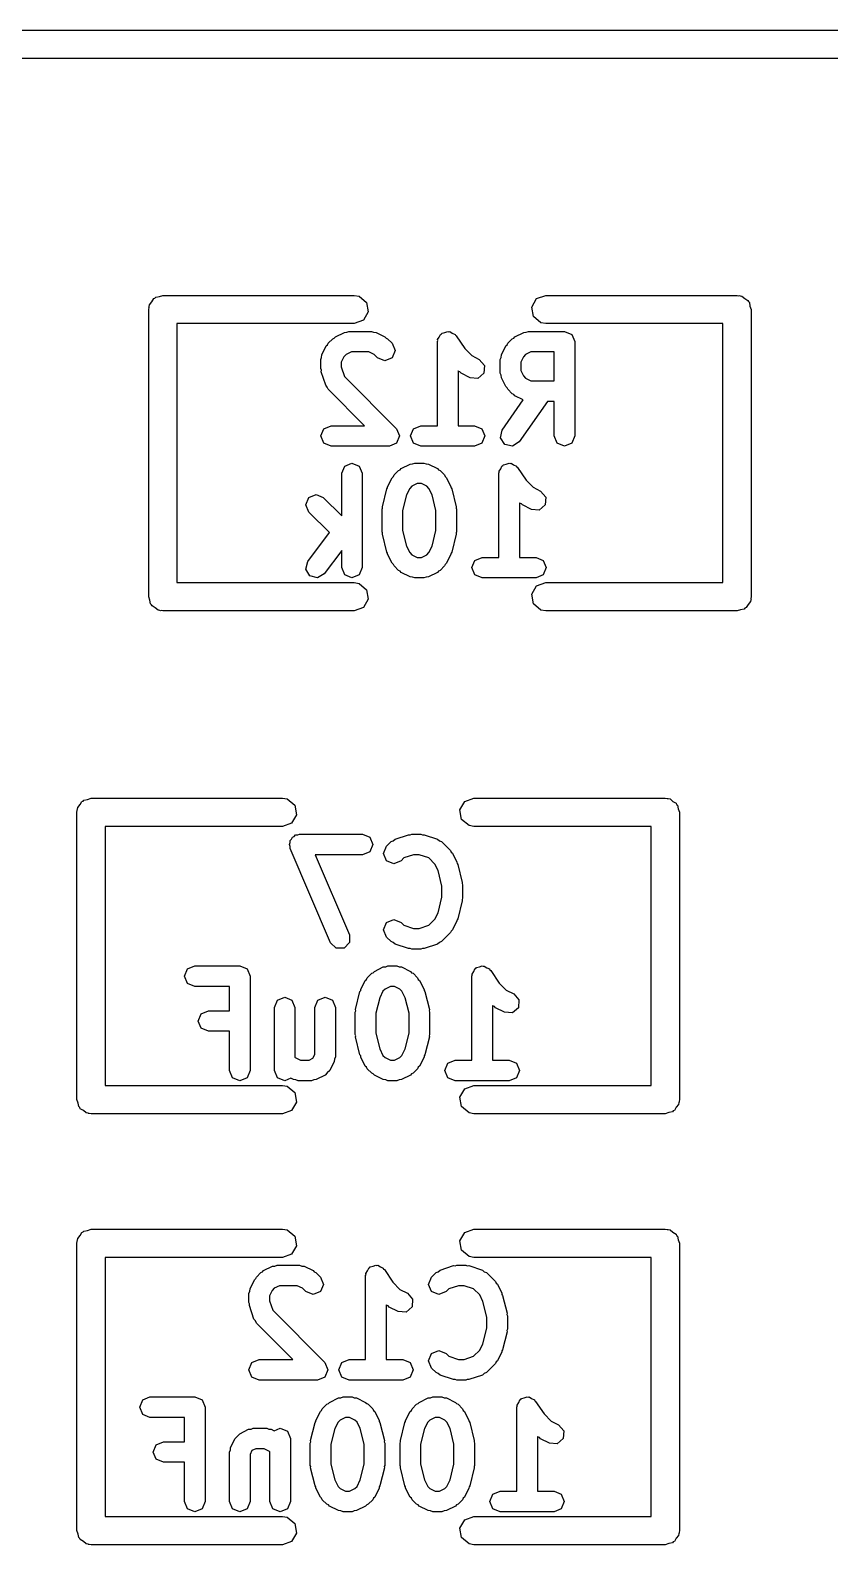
# Model space of a CAD drawing. Extents: x 0.08 to 2.92, y 0.03 to 3.58.
# Drawn here: x 0.762 to 0.9291, y 1.4558 to 1.772 of the extents above; entities that cross this region are included whole.
import ezdxf

# ---------------------------------------------------------------- set-up
doc = ezdxf.new("R2010")
doc.units = 0
doc.header["$MEASUREMENT"] = 0
doc.layers.add('BLACK', color=7, linetype='CONTINUOUS')

msp = doc.modelspace()

# ---------------------------------------------------------------- linework, layer by layer
at = {"layer": 'BLACK', "linetype": 'CONTINUOUS'}
for p, q in [((0.156614, 1.77201), (1.3574, 1.77201)), ((1.35445, 1.7661), (0.159567, 1.7661)), ((0.786828, 1.71422), (0.786894, 1.71433)), ((0.786851, 1.71409), (0.786828, 1.71422)), ((0.786894, 1.71433), (0.786962, 1.71471)), ((0.786962, 1.71471), (0.787455, 1.7153)), ((0.787455, 1.7153), (0.787838, 1.71597)), ((0.787838, 1.71597), (0.788089, 1.71606)), ((0.788089, 1.71606), (0.78826, 1.71626)), ((0.78826, 1.71626), (0.789015, 1.7164)), ((0.789015, 1.7164), (0.789736, 1.71666)), ((0.789736, 1.71666), (0.829736, 1.71666)), ((0.829736, 1.71666), (0.830746, 1.71648)), ((0.830746, 1.71648), (0.832293, 1.71518)), ((0.832293, 1.71518), (0.832644, 1.71319)), ((0.866828, 1.71422), (0.867838, 1.71597)), ((0.867179, 1.71223), (0.866828, 1.71422)), ((0.867838, 1.71597), (0.869736, 1.71666)), ((0.869736, 1.71666), (0.909736, 1.71666)), ((0.909736, 1.71666), (0.91012, 1.71659)), ((0.91012, 1.71659), (0.910249, 1.71661)), ((0.910249, 1.71661), (0.910363, 1.71655)), ((0.910363, 1.71655), (0.910746, 1.71648)), ((0.910746, 1.71648), (0.911334, 1.71599)), ((0.911334, 1.71599), (0.911998, 1.7156)), ((0.911998, 1.7156), (0.912089, 1.71535)), ((0.912089, 1.71535), (0.912293, 1.71518)), ((0.912293, 1.71518), (0.912427, 1.71443)), ((0.912427, 1.71443), (0.912689, 1.7137)), ((0.786783, 1.7137), (0.786851, 1.71409)), ((0.786783, 1.6537), (0.786783, 1.7137)), ((0.831634, 1.71144), (0.829736, 1.71075)), ((0.832644, 1.71319), (0.831634, 1.71144)), ((0.868726, 1.71093), (0.867179, 1.71223)), ((0.912689, 1.7137), (0.912689, 1.6537)), ((0.829736, 1.71075), (0.792689, 1.71075)), ((0.792689, 1.71075), (0.792689, 1.65666)), ((0.82556, 1.70771), (0.825791, 1.70798)), ((0.825791, 1.70798), (0.827668, 1.70892)), ((0.827668, 1.70892), (0.828167, 1.70895)), ((0.828167, 1.70895), (0.828629, 1.70914)), ((0.828629, 1.70914), (0.83332, 1.70914)), ((0.83332, 1.70914), (0.833782, 1.70895)), ((0.833782, 1.70895), (0.834281, 1.70892)), ((0.834281, 1.70892), (0.836157, 1.70798)), ((0.836157, 1.70798), (0.836389, 1.70771)), ((0.847159, 1.70741), (0.847507, 1.70793)), ((0.847507, 1.70793), (0.847747, 1.70851)), ((0.847747, 1.70851), (0.847951, 1.7086)), ((0.847951, 1.7086), (0.848075, 1.70878)), ((0.848075, 1.70878), (0.848689, 1.7089)), ((0.848689, 1.7089), (0.849267, 1.70914)), ((0.849267, 1.70914), (0.849472, 1.70906)), ((0.849472, 1.70906), (0.849689, 1.7091)), ((0.849689, 1.7091), (0.850209, 1.70875)), ((0.850209, 1.70875), (0.850787, 1.70851)), ((0.850787, 1.70851), (0.850872, 1.70831)), ((0.850872, 1.70831), (0.851056, 1.70819)), ((0.851056, 1.70819), (0.852814, 1.70555)), ((0.863083, 1.70771), (0.863315, 1.70798)), ((0.863315, 1.70798), (0.865191, 1.70892)), ((0.865191, 1.70892), (0.865691, 1.70895)), ((0.865691, 1.70895), (0.866153, 1.70914)), ((0.866153, 1.70914), (0.873658, 1.70914)), ((0.869736, 1.71075), (0.868726, 1.71093)), ((0.906783, 1.71075), (0.869736, 1.71075)), ((0.873658, 1.70914), (0.875178, 1.70851)), ((0.875178, 1.70851), (0.875808, 1.70699)), ((0.906783, 1.65666), (0.906783, 1.71075)), ((0.822954, 1.7042), (0.823892, 1.70608)), ((0.823892, 1.70608), (0.824159, 1.70631)), ((0.824159, 1.70631), (0.824295, 1.70664)), ((0.824295, 1.70664), (0.825233, 1.70758)), ((0.825233, 1.70758), (0.82556, 1.70771)), ((0.829137, 1.70484), (0.828026, 1.70429)), ((0.832812, 1.70484), (0.829137, 1.70484)), ((0.833922, 1.70429), (0.832812, 1.70484)), ((0.836389, 1.70771), (0.836716, 1.70758)), ((0.836716, 1.70758), (0.837654, 1.70664)), ((0.837654, 1.70664), (0.838284, 1.70512)), ((0.838284, 1.70512), (0.837654, 1.7036)), ((0.847117, 1.70699), (0.847202, 1.7072)), ((0.847117, 1.68944), (0.847117, 1.70699)), ((0.847202, 1.7072), (0.847159, 1.70741)), ((0.852814, 1.70555), (0.854293, 1.70407)), ((0.860477, 1.7042), (0.861416, 1.70608)), ((0.861416, 1.70608), (0.861683, 1.70631)), ((0.861683, 1.70631), (0.861818, 1.70664)), ((0.861818, 1.70664), (0.862756, 1.70758)), ((0.862756, 1.70758), (0.863083, 1.70771)), ((0.86666, 1.70484), (0.86555, 1.70429)), ((0.871508, 1.70484), (0.86666, 1.70484)), ((0.871508, 1.69882), (0.871508, 1.70484)), ((0.875808, 1.70699), (0.875808, 1.68729)), ((0.822727, 1.70324), (0.822918, 1.7037)), ((0.822727, 1.70136), (0.822727, 1.70324)), ((0.822918, 1.7037), (0.822954, 1.7042)), ((0.827582, 1.70384), (0.827027, 1.70273)), ((0.827027, 1.70273), (0.827027, 1.70171)), ((0.827027, 1.70171), (0.827694, 1.69971)), ((0.828026, 1.70429), (0.827582, 1.70384)), ((0.834614, 1.7036), (0.833922, 1.70429)), ((0.836134, 1.70297), (0.834614, 1.7036)), ((0.837654, 1.7036), (0.836134, 1.70297)), ((0.854293, 1.70407), (0.855857, 1.70329)), ((0.855857, 1.70329), (0.856935, 1.70204)), ((0.856935, 1.70204), (0.856819, 1.7004)), ((0.86025, 1.70324), (0.860442, 1.7037)), ((0.86025, 1.70043), (0.86025, 1.70324)), ((0.860442, 1.7037), (0.860477, 1.7042)), ((0.865106, 1.70384), (0.86455, 1.70273)), ((0.86455, 1.70273), (0.86455, 1.70093)), ((0.86555, 1.70429), (0.865106, 1.70384)), ((0.822862, 1.70104), (0.822727, 1.70136)), ((0.822837, 1.70068), (0.822862, 1.70104)), ((0.823775, 1.69787), (0.822837, 1.70068)), ((0.827694, 1.69971), (0.838592, 1.68881)), ((0.851499, 1.70078), (0.851417, 1.70086)), ((0.851417, 1.70086), (0.851417, 1.68944)), ((0.851826, 1.70065), (0.851499, 1.70078)), ((0.852058, 1.70038), (0.851826, 1.70065)), ((0.853934, 1.69944), (0.852058, 1.70038)), ((0.855576, 1.69932), (0.853934, 1.69944)), ((0.856819, 1.7004), (0.855576, 1.69932)), ((0.860442, 1.69996), (0.86025, 1.70043)), ((0.860477, 1.69946), (0.860442, 1.69996)), ((0.861416, 1.69759), (0.860477, 1.69946)), ((0.86455, 1.70093), (0.865106, 1.69982)), ((0.865106, 1.69982), (0.86555, 1.69938)), ((0.86555, 1.69938), (0.86666, 1.69882)), ((0.86666, 1.69882), (0.871508, 1.69882)), ((0.824103, 1.69749), (0.823775, 1.69787)), ((0.824294, 1.69703), (0.824103, 1.69749)), ((0.831881, 1.68944), (0.824294, 1.69703)), ((0.861683, 1.69736), (0.861416, 1.69759)), ((0.861818, 1.69703), (0.861683, 1.69736)), ((0.862756, 1.69609), (0.861818, 1.69703)), ((0.863083, 1.69596), (0.862756, 1.69609)), ((0.863315, 1.69569), (0.863083, 1.69596)), ((0.865047, 1.69482), (0.863315, 1.69569)), ((0.860639, 1.68853), (0.865047, 1.69482)), ((0.870087, 1.69452), (0.864162, 1.68606)), ((0.871508, 1.69452), (0.870087, 1.69452)), ((0.871508, 1.68729), (0.871508, 1.69452)), ((0.823356, 1.68881), (0.824877, 1.68944)), ((0.824877, 1.68944), (0.831881, 1.68944)), ((0.842118, 1.68881), (0.843639, 1.68944)), ((0.843639, 1.68944), (0.847117, 1.68944)), ((0.851417, 1.68944), (0.854896, 1.68944)), ((0.854896, 1.68944), (0.856416, 1.68881)), ((0.822727, 1.68729), (0.823356, 1.68881)), ((0.823356, 1.68577), (0.822727, 1.68729)), ((0.824877, 1.68514), (0.823356, 1.68577)), ((0.838592, 1.68577), (0.837072, 1.68514)), ((0.838592, 1.68881), (0.839222, 1.68729)), ((0.839222, 1.68729), (0.838592, 1.68577)), ((0.841489, 1.68729), (0.842118, 1.68881)), ((0.842118, 1.68577), (0.841489, 1.68729)), ((0.843639, 1.68514), (0.842118, 1.68577)), ((0.856416, 1.68577), (0.854896, 1.68514)), ((0.856416, 1.68881), (0.857046, 1.68729)), ((0.857046, 1.68729), (0.856416, 1.68577)), ((0.860283, 1.68692), (0.860639, 1.68853)), ((0.861168, 1.68553), (0.860283, 1.68692)), ((0.864162, 1.68606), (0.862774, 1.68518)), ((0.872137, 1.68577), (0.871508, 1.68729)), ((0.873658, 1.68514), (0.872137, 1.68577)), ((0.875178, 1.68577), (0.873658, 1.68514)), ((0.875808, 1.68729), (0.875178, 1.68577)), ((0.837072, 1.68514), (0.824877, 1.68514)), ((0.854896, 1.68514), (0.843639, 1.68514)), ((0.862774, 1.68518), (0.861168, 1.68553)), ((0.827108, 1.67949), (0.827737, 1.68101)), ((0.827108, 1.67061), (0.827108, 1.67949)), ((0.827737, 1.68101), (0.829258, 1.68164)), ((0.829258, 1.68164), (0.830778, 1.68101)), ((0.830778, 1.68101), (0.831408, 1.67949)), ((0.831408, 1.67949), (0.831408, 1.65979)), ((0.838056, 1.67914), (0.838994, 1.68007)), ((0.838994, 1.68007), (0.839321, 1.68021)), ((0.839321, 1.68021), (0.839553, 1.68048)), ((0.839553, 1.68048), (0.841429, 1.68142)), ((0.841429, 1.68142), (0.841929, 1.68145)), ((0.841929, 1.68145), (0.842391, 1.68164)), ((0.842391, 1.68164), (0.844267, 1.68164)), ((0.844267, 1.68164), (0.84473, 1.68145)), ((0.84473, 1.68145), (0.845229, 1.68142)), ((0.845229, 1.68142), (0.847105, 1.68048)), ((0.847105, 1.68048), (0.847337, 1.68021)), ((0.847337, 1.68021), (0.847664, 1.68008)), ((0.847664, 1.68008), (0.848602, 1.67914)), ((0.859941, 1.67949), (0.860026, 1.6797)), ((0.859941, 1.66194), (0.859941, 1.67949)), ((0.859983, 1.67991), (0.860331, 1.68043)), ((0.860026, 1.6797), (0.859983, 1.67991)), ((0.860331, 1.68043), (0.860571, 1.68101)), ((0.860571, 1.68101), (0.860775, 1.6811)), ((0.860775, 1.6811), (0.860898, 1.68128)), ((0.860898, 1.68128), (0.861512, 1.6814)), ((0.861512, 1.6814), (0.862091, 1.68164)), ((0.862091, 1.68164), (0.862295, 1.68156)), ((0.862295, 1.68156), (0.862513, 1.6816)), ((0.862513, 1.6816), (0.863033, 1.68125)), ((0.863033, 1.68125), (0.863611, 1.68101)), ((0.863611, 1.68101), (0.863696, 1.68081)), ((0.863696, 1.68081), (0.86388, 1.68069)), ((0.86388, 1.68069), (0.865638, 1.67805)), ((0.835615, 1.67251), (0.836553, 1.67626)), ((0.836553, 1.67626), (0.836698, 1.67646)), ((0.836698, 1.67646), (0.836716, 1.6767)), ((0.836716, 1.6767), (0.837654, 1.67858)), ((0.837654, 1.67858), (0.837921, 1.67881)), ((0.837921, 1.67881), (0.838056, 1.67914)), ((0.841344, 1.67634), (0.840667, 1.67499)), ((0.841788, 1.67679), (0.841344, 1.67634)), ((0.842899, 1.67734), (0.841788, 1.67679)), ((0.84376, 1.67734), (0.842899, 1.67734)), ((0.84487, 1.67679), (0.84376, 1.67734)), ((0.845314, 1.67634), (0.84487, 1.67679)), ((0.845991, 1.67499), (0.845314, 1.67634)), ((0.848602, 1.67914), (0.848737, 1.67881)), ((0.848737, 1.67881), (0.849004, 1.67858)), ((0.849004, 1.67858), (0.849943, 1.6767)), ((0.849943, 1.6767), (0.84996, 1.67646)), ((0.84996, 1.67646), (0.850105, 1.67626)), ((0.850105, 1.67626), (0.851043, 1.67251)), ((0.865638, 1.67805), (0.867117, 1.67657)), ((0.867117, 1.67657), (0.868681, 1.67579)), ((0.819603, 1.67293), (0.820233, 1.67445)), ((0.820233, 1.67445), (0.821753, 1.67508)), ((0.821753, 1.67508), (0.823273, 1.67445)), ((0.823273, 1.67445), (0.827108, 1.67061)), ((0.840667, 1.67499), (0.83985, 1.67172)), ((0.846808, 1.67172), (0.845991, 1.67499)), ((0.864323, 1.67328), (0.864241, 1.67336)), ((0.864241, 1.67336), (0.864241, 1.66194)), ((0.86465, 1.67315), (0.864323, 1.67328)), ((0.864882, 1.67288), (0.86465, 1.67315)), ((0.868681, 1.67579), (0.869759, 1.67454)), ((0.869759, 1.67454), (0.869643, 1.6729)), ((0.820233, 1.67141), (0.819603, 1.67293)), ((0.824543, 1.6671), (0.820233, 1.67141)), ((0.83555, 1.67199), (0.835655, 1.67224)), ((0.83555, 1.6673), (0.83555, 1.67199)), ((0.835655, 1.67224), (0.835615, 1.67251)), ((0.83985, 1.67172), (0.83985, 1.66756)), ((0.846808, 1.66756), (0.846808, 1.67172)), ((0.851043, 1.67251), (0.851003, 1.67224)), ((0.851003, 1.67224), (0.851108, 1.67199)), ((0.851108, 1.67199), (0.851108, 1.6673)), ((0.866758, 1.67194), (0.864882, 1.67288)), ((0.868399, 1.67182), (0.866758, 1.67194)), ((0.869643, 1.6729), (0.868399, 1.67182)), ((0.820033, 1.66108), (0.824543, 1.6671)), ((0.835655, 1.66705), (0.83555, 1.6673)), ((0.835615, 1.66678), (0.835655, 1.66705)), ((0.836553, 1.66302), (0.835615, 1.66678)), ((0.83985, 1.66756), (0.840667, 1.6643)), ((0.845991, 1.6643), (0.846808, 1.66756)), ((0.851043, 1.66678), (0.850105, 1.66302)), ((0.851108, 1.6673), (0.851003, 1.66705)), ((0.851003, 1.66705), (0.851043, 1.66678)), ((0.840667, 1.6643), (0.841344, 1.66294)), ((0.845314, 1.66294), (0.845991, 1.6643)), ((0.819624, 1.65949), (0.820033, 1.66108)), ((0.827108, 1.66335), (0.823473, 1.6585)), ((0.827108, 1.65979), (0.827108, 1.66335)), ((0.836698, 1.66283), (0.836553, 1.66302)), ((0.836716, 1.66258), (0.836698, 1.66283)), ((0.837654, 1.66071), (0.836716, 1.66258)), ((0.837921, 1.66048), (0.837654, 1.66071)), ((0.838056, 1.66015), (0.837921, 1.66048)), ((0.841344, 1.66294), (0.841788, 1.6625)), ((0.841788, 1.6625), (0.842899, 1.66194)), ((0.842899, 1.66194), (0.84376, 1.66194)), ((0.84376, 1.66194), (0.84487, 1.6625)), ((0.84487, 1.6625), (0.845314, 1.66294)), ((0.848737, 1.66048), (0.848602, 1.66015)), ((0.849004, 1.66071), (0.848737, 1.66048)), ((0.849943, 1.66258), (0.849004, 1.66071)), ((0.84996, 1.66283), (0.849943, 1.66258)), ((0.850105, 1.66302), (0.84996, 1.66283)), ((0.854312, 1.65979), (0.854942, 1.66131)), ((0.854942, 1.66131), (0.856462, 1.66194)), ((0.856462, 1.66194), (0.859941, 1.66194)), ((0.864241, 1.66194), (0.86772, 1.66194)), ((0.86772, 1.66194), (0.86924, 1.66131)), ((0.86924, 1.66131), (0.86987, 1.65979)), ((0.820463, 1.65807), (0.819624, 1.65949)), ((0.822057, 1.65766), (0.820463, 1.65807)), ((0.823473, 1.6585), (0.822057, 1.65766)), ((0.827737, 1.65827), (0.827108, 1.65979)), ((0.829258, 1.65764), (0.827737, 1.65827)), ((0.830778, 1.65827), (0.829258, 1.65764)), ((0.831408, 1.65979), (0.830778, 1.65827)), ((0.838994, 1.65921), (0.838056, 1.66015)), ((0.839321, 1.65908), (0.838994, 1.65921)), ((0.839553, 1.65881), (0.839321, 1.65908)), ((0.841429, 1.65787), (0.839553, 1.65881)), ((0.841929, 1.65783), (0.841429, 1.65787)), ((0.842391, 1.65764), (0.841929, 1.65783)), ((0.844267, 1.65764), (0.842391, 1.65764)), ((0.84473, 1.65783), (0.844267, 1.65764)), ((0.845229, 1.65787), (0.84473, 1.65783)), ((0.847105, 1.65881), (0.845229, 1.65787)), ((0.847337, 1.65908), (0.847105, 1.65881)), ((0.847664, 1.65921), (0.847337, 1.65908)), ((0.848602, 1.66015), (0.847664, 1.65921)), ((0.854942, 1.65827), (0.854312, 1.65979)), ((0.856462, 1.65764), (0.854942, 1.65827)), ((0.86772, 1.65764), (0.856462, 1.65764)), ((0.86924, 1.65827), (0.86772, 1.65764)), ((0.86987, 1.65979), (0.86924, 1.65827)), ((0.792689, 1.65666), (0.829736, 1.65666)), ((0.829736, 1.65666), (0.830746, 1.65648)), ((0.830746, 1.65648), (0.832293, 1.65518)), ((0.832293, 1.65518), (0.832644, 1.65319)), ((0.866828, 1.65422), (0.867838, 1.65597)), ((0.867179, 1.65223), (0.866828, 1.65422)), ((0.867838, 1.65597), (0.869736, 1.65666)), ((0.869736, 1.65666), (0.906783, 1.65666)), ((0.787046, 1.65298), (0.786783, 1.6537)), ((0.787179, 1.65223), (0.787046, 1.65298)), ((0.787383, 1.65206), (0.787179, 1.65223)), ((0.787474, 1.65181), (0.787383, 1.65206)), ((0.788139, 1.65142), (0.787474, 1.65181)), ((0.788726, 1.65093), (0.788139, 1.65142)), ((0.78911, 1.65086), (0.788726, 1.65093)), ((0.831634, 1.65144), (0.829736, 1.65075)), ((0.832644, 1.65319), (0.831634, 1.65144)), ((0.868726, 1.65093), (0.867179, 1.65223)), ((0.869736, 1.65075), (0.868726, 1.65093)), ((0.910457, 1.65101), (0.909736, 1.65075)), ((0.911213, 1.65115), (0.910457, 1.65101)), ((0.911384, 1.65135), (0.911213, 1.65115)), ((0.911634, 1.65144), (0.911384, 1.65135)), ((0.912018, 1.65211), (0.911634, 1.65144)), ((0.912511, 1.65269), (0.912018, 1.65211)), ((0.912579, 1.65308), (0.912511, 1.65269)), ((0.912644, 1.65319), (0.912579, 1.65308)), ((0.912689, 1.6537), (0.912621, 1.65332)), ((0.912621, 1.65332), (0.912644, 1.65319)), ((0.789223, 1.6508), (0.78911, 1.65086)), ((0.789353, 1.65082), (0.789223, 1.6508)), ((0.789736, 1.65075), (0.789353, 1.65082)), ((0.829736, 1.65075), (0.789736, 1.65075)), ((0.909736, 1.65075), (0.869736, 1.65075)), ((0.771962, 1.60971), (0.772455, 1.6103)), ((0.772455, 1.6103), (0.772838, 1.61097)), ((0.772838, 1.61097), (0.773089, 1.61106)), ((0.773089, 1.61106), (0.77326, 1.61126)), ((0.77326, 1.61126), (0.774015, 1.6114)), ((0.774015, 1.6114), (0.774736, 1.61166)), ((0.774736, 1.61166), (0.814736, 1.61166)), ((0.814736, 1.61166), (0.815746, 1.61148)), ((0.815746, 1.61148), (0.817293, 1.61018)), ((0.817293, 1.61018), (0.817644, 1.60819)), ((0.851828, 1.60922), (0.852838, 1.61097)), ((0.852838, 1.61097), (0.854736, 1.61166)), ((0.854736, 1.61166), (0.894736, 1.61166)), ((0.894736, 1.61166), (0.89512, 1.61159)), ((0.89512, 1.61159), (0.895249, 1.61161)), ((0.895249, 1.61161), (0.895363, 1.61155)), ((0.895363, 1.61155), (0.895746, 1.61148)), ((0.895746, 1.61148), (0.896334, 1.61099)), ((0.896334, 1.61099), (0.896998, 1.6106)), ((0.896998, 1.6106), (0.897089, 1.61035)), ((0.897089, 1.61035), (0.897293, 1.61018)), ((0.897293, 1.61018), (0.897427, 1.60943)), ((0.771783, 1.6087), (0.771851, 1.60909)), ((0.771783, 1.5487), (0.771783, 1.6087)), ((0.771828, 1.60922), (0.771894, 1.60933)), ((0.771851, 1.60909), (0.771828, 1.60922)), ((0.771894, 1.60933), (0.771962, 1.60971)), ((0.817644, 1.60819), (0.816634, 1.60644)), ((0.852179, 1.60723), (0.851828, 1.60922)), ((0.853726, 1.60593), (0.852179, 1.60723)), ((0.897427, 1.60943), (0.897689, 1.6087)), ((0.897689, 1.6087), (0.897689, 1.5487)), ((0.814736, 1.60575), (0.777689, 1.60575)), ((0.777689, 1.60575), (0.777689, 1.55166)), ((0.816634, 1.60644), (0.814736, 1.60575)), ((0.816631, 1.60311), (0.816799, 1.60351)), ((0.816799, 1.60351), (0.817183, 1.60367)), ((0.817183, 1.60367), (0.817473, 1.60397)), ((0.817473, 1.60397), (0.817913, 1.60397)), ((0.817913, 1.60397), (0.81832, 1.60414)), ((0.81832, 1.60414), (0.831453, 1.60414)), ((0.831453, 1.60414), (0.832973, 1.60351)), ((0.832973, 1.60351), (0.833603, 1.60199)), ((0.838278, 1.60309), (0.841092, 1.60403)), ((0.841092, 1.60403), (0.841445, 1.60401)), ((0.841445, 1.60401), (0.841772, 1.60414)), ((0.841772, 1.60414), (0.843648, 1.60414)), ((0.843648, 1.60414), (0.843975, 1.60401)), ((0.843975, 1.60401), (0.844328, 1.60403)), ((0.844328, 1.60403), (0.847142, 1.60309)), ((0.854736, 1.60575), (0.853726, 1.60593)), ((0.891783, 1.60575), (0.854736, 1.60575)), ((0.891783, 1.55166), (0.891783, 1.60575)), ((0.81617, 1.60199), (0.816328, 1.60238)), ((0.816338, 1.60159), (0.81617, 1.60199)), ((0.816323, 1.60279), (0.816631, 1.60311)), ((0.816328, 1.60238), (0.816323, 1.60279)), ((0.816343, 1.60115), (0.816338, 1.60159)), ((0.824786, 1.58145), (0.816343, 1.60115)), ((0.832973, 1.60047), (0.831453, 1.59984)), ((0.833603, 1.60199), (0.832973, 1.60047)), ((0.83587, 1.60012), (0.836499, 1.60164)), ((0.836499, 1.60164), (0.837437, 1.60258)), ((0.837437, 1.60258), (0.8379, 1.60277)), ((0.8379, 1.60277), (0.838278, 1.60309)), ((0.847142, 1.60309), (0.84752, 1.60277)), ((0.84752, 1.60277), (0.847983, 1.60257)), ((0.847983, 1.60257), (0.849859, 1.6007)), ((0.849859, 1.6007), (0.849994, 1.60037)), ((0.849994, 1.60037), (0.850262, 1.60014)), ((0.831453, 1.59984), (0.82158, 1.59984)), ((0.82158, 1.59984), (0.828739, 1.58314)), ((0.836499, 1.5986), (0.83587, 1.60012)), ((0.838019, 1.59797), (0.836499, 1.5986)), ((0.83954, 1.5986), (0.838019, 1.59797)), ((0.840119, 1.59918), (0.83954, 1.5986)), ((0.842121, 1.59984), (0.840119, 1.59918)), ((0.843299, 1.59984), (0.842121, 1.59984)), ((0.845301, 1.59918), (0.843299, 1.59984)), ((0.846572, 1.5979), (0.845301, 1.59918)), ((0.847248, 1.59655), (0.846572, 1.5979)), ((0.850262, 1.60014), (0.8512, 1.59826)), ((0.8512, 1.59826), (0.851217, 1.59802)), ((0.851217, 1.59802), (0.851363, 1.59782)), ((0.851363, 1.59782), (0.852301, 1.59407)), ((0.848065, 1.59329), (0.847248, 1.59655)), ((0.852301, 1.59407), (0.85226, 1.5938)), ((0.847248, 1.58773), (0.848065, 1.591)), ((0.848065, 1.591), (0.848065, 1.59329)), ((0.85226, 1.5938), (0.852365, 1.59355)), ((0.852365, 1.59355), (0.852365, 1.59074)), ((0.846572, 1.58638), (0.847248, 1.58773)), ((0.852301, 1.59021), (0.851363, 1.58646)), ((0.852365, 1.59074), (0.85226, 1.59048)), ((0.85226, 1.59048), (0.852301, 1.59021)), ((0.83587, 1.58417), (0.836499, 1.58569)), ((0.836499, 1.58569), (0.838019, 1.58632)), ((0.838019, 1.58632), (0.83954, 1.58569)), ((0.83954, 1.58569), (0.840119, 1.58511)), ((0.840119, 1.58511), (0.842121, 1.58444)), ((0.843299, 1.58444), (0.845301, 1.58511)), ((0.845301, 1.58511), (0.846572, 1.58638)), ((0.8512, 1.58602), (0.850262, 1.58415)), ((0.851217, 1.58627), (0.8512, 1.58602)), ((0.851363, 1.58646), (0.851217, 1.58627)), ((0.825964, 1.5803), (0.824786, 1.58145)), ((0.828759, 1.58149), (0.827609, 1.58032)), ((0.828739, 1.58314), (0.828759, 1.58149)), ((0.836499, 1.58265), (0.83587, 1.58417)), ((0.837437, 1.58171), (0.836499, 1.58265)), ((0.8379, 1.58152), (0.837437, 1.58171)), ((0.838278, 1.58119), (0.8379, 1.58152)), ((0.842121, 1.58444), (0.843299, 1.58444)), ((0.84752, 1.58152), (0.847142, 1.58119)), ((0.847983, 1.58171), (0.84752, 1.58152)), ((0.849859, 1.58359), (0.847983, 1.58171)), ((0.849994, 1.58391), (0.849859, 1.58359)), ((0.850262, 1.58415), (0.849994, 1.58391)), ((0.827609, 1.58032), (0.825964, 1.5803)), ((0.841092, 1.58025), (0.838278, 1.58119)), ((0.841445, 1.58028), (0.841092, 1.58025)), ((0.841772, 1.58014), (0.841445, 1.58028)), ((0.843648, 1.58014), (0.841772, 1.58014)), ((0.843975, 1.58028), (0.843648, 1.58014)), ((0.844328, 1.58025), (0.843975, 1.58028)), ((0.847142, 1.58119), (0.844328, 1.58025)), ((0.794284, 1.57449), (0.794914, 1.57601)), ((0.794914, 1.57601), (0.796434, 1.57664)), ((0.796434, 1.57664), (0.805815, 1.57664)), ((0.805815, 1.57664), (0.807335, 1.57601)), ((0.807335, 1.57601), (0.807965, 1.57449)), ((0.832437, 1.57414), (0.833375, 1.57508)), ((0.833375, 1.57508), (0.833702, 1.57521)), ((0.833702, 1.57521), (0.833934, 1.57548)), ((0.833934, 1.57548), (0.83581, 1.57642)), ((0.83581, 1.57642), (0.83631, 1.57645)), ((0.83631, 1.57645), (0.836772, 1.57664)), ((0.836772, 1.57664), (0.838648, 1.57664)), ((0.838648, 1.57664), (0.83911, 1.57645)), ((0.83911, 1.57645), (0.83961, 1.57642)), ((0.83961, 1.57642), (0.841486, 1.57548)), ((0.841486, 1.57548), (0.841718, 1.57521)), ((0.841718, 1.57521), (0.842045, 1.57508)), ((0.842045, 1.57508), (0.842983, 1.57414)), ((0.854364, 1.57491), (0.854712, 1.57543)), ((0.854712, 1.57543), (0.854952, 1.57601)), ((0.854952, 1.57601), (0.855156, 1.5761)), ((0.855156, 1.5761), (0.855279, 1.57628)), ((0.855279, 1.57628), (0.855893, 1.5764)), ((0.855893, 1.5764), (0.856472, 1.57664)), ((0.856472, 1.57664), (0.856676, 1.57656)), ((0.856676, 1.57656), (0.856894, 1.5766)), ((0.856894, 1.5766), (0.857414, 1.57625)), ((0.857414, 1.57625), (0.857992, 1.57601)), ((0.857992, 1.57601), (0.858077, 1.57581)), ((0.858077, 1.57581), (0.858261, 1.57569)), ((0.858261, 1.57569), (0.860019, 1.57305)), ((0.794914, 1.57297), (0.794284, 1.57449)), ((0.796434, 1.57234), (0.794914, 1.57297)), ((0.803665, 1.57234), (0.796434, 1.57234)), ((0.803665, 1.56726), (0.803665, 1.57234)), ((0.807965, 1.57449), (0.807965, 1.55479)), ((0.831097, 1.5717), (0.832035, 1.57358)), ((0.832035, 1.57358), (0.832302, 1.57381)), ((0.832302, 1.57381), (0.832437, 1.57414)), ((0.837279, 1.57234), (0.836169, 1.57179)), ((0.838141, 1.57234), (0.837279, 1.57234)), ((0.839251, 1.57179), (0.838141, 1.57234)), ((0.842983, 1.57414), (0.843118, 1.57381)), ((0.843118, 1.57381), (0.843385, 1.57358)), ((0.843385, 1.57358), (0.844324, 1.5717)), ((0.854322, 1.57449), (0.854407, 1.5747)), ((0.854322, 1.55694), (0.854322, 1.57449)), ((0.854407, 1.5747), (0.854364, 1.57491)), ((0.860019, 1.57305), (0.861498, 1.57157)), ((0.813046, 1.56793), (0.813675, 1.56945)), ((0.813675, 1.56945), (0.815196, 1.57008)), ((0.815196, 1.57008), (0.816716, 1.56945)), ((0.816716, 1.56945), (0.817346, 1.56793)), ((0.821489, 1.56793), (0.822118, 1.56945)), ((0.822118, 1.56945), (0.823639, 1.57008)), ((0.823639, 1.57008), (0.825159, 1.56945)), ((0.825159, 1.56945), (0.825789, 1.56793)), ((0.829996, 1.56751), (0.830934, 1.57126)), ((0.830934, 1.57126), (0.831079, 1.57146)), ((0.831079, 1.57146), (0.831097, 1.5717)), ((0.835048, 1.56999), (0.834231, 1.56672)), ((0.835725, 1.57134), (0.835048, 1.56999)), ((0.836169, 1.57179), (0.835725, 1.57134)), ((0.839695, 1.57134), (0.839251, 1.57179)), ((0.840372, 1.56999), (0.839695, 1.57134)), ((0.841189, 1.56672), (0.840372, 1.56999)), ((0.844324, 1.5717), (0.844341, 1.57146)), ((0.844341, 1.57146), (0.844486, 1.57126)), ((0.844486, 1.57126), (0.845424, 1.56751)), ((0.861498, 1.57157), (0.863062, 1.57079)), ((0.863062, 1.57079), (0.86414, 1.56954)), ((0.86414, 1.56954), (0.864023, 1.5679)), ((0.797098, 1.56511), (0.797728, 1.56663)), ((0.797728, 1.56663), (0.799248, 1.56726)), ((0.799248, 1.56726), (0.803665, 1.56726)), ((0.813046, 1.55479), (0.813046, 1.56793)), ((0.817346, 1.56793), (0.817346, 1.55756)), ((0.821489, 1.55811), (0.821489, 1.56793)), ((0.825789, 1.56793), (0.825789, 1.55761)), ((0.829931, 1.56699), (0.830036, 1.56724)), ((0.829931, 1.5623), (0.829931, 1.56699)), ((0.830036, 1.56724), (0.829996, 1.56751)), ((0.834231, 1.56672), (0.834231, 1.56256)), ((0.841189, 1.56256), (0.841189, 1.56672)), ((0.845424, 1.56751), (0.845384, 1.56724)), ((0.845384, 1.56724), (0.845489, 1.56699)), ((0.845489, 1.56699), (0.845489, 1.5623)), ((0.858704, 1.56828), (0.858622, 1.56836)), ((0.858622, 1.56836), (0.858622, 1.55694)), ((0.859031, 1.56815), (0.858704, 1.56828)), ((0.859263, 1.56788), (0.859031, 1.56815)), ((0.861139, 1.56694), (0.859263, 1.56788)), ((0.86278, 1.56682), (0.861139, 1.56694)), ((0.864023, 1.5679), (0.86278, 1.56682)), ((0.797728, 1.56359), (0.797098, 1.56511)), ((0.799248, 1.56296), (0.797728, 1.56359)), ((0.803665, 1.56296), (0.799248, 1.56296)), ((0.803665, 1.55479), (0.803665, 1.56296)), ((0.834231, 1.56256), (0.835048, 1.5593)), ((0.840372, 1.5593), (0.841189, 1.56256)), ((0.830036, 1.56205), (0.829931, 1.5623)), ((0.829996, 1.56178), (0.830036, 1.56205)), ((0.830934, 1.55802), (0.829996, 1.56178)), ((0.835048, 1.5593), (0.835725, 1.55794)), ((0.839695, 1.55794), (0.840372, 1.5593)), ((0.845424, 1.56178), (0.844486, 1.55802)), ((0.845489, 1.5623), (0.845384, 1.56205)), ((0.845384, 1.56205), (0.845424, 1.56178)), ((0.817346, 1.55756), (0.817407, 1.5575)), ((0.817407, 1.5575), (0.818518, 1.55694)), ((0.818518, 1.55694), (0.820317, 1.55694)), ((0.820317, 1.55694), (0.821098, 1.55733)), ((0.821098, 1.55733), (0.821489, 1.55811)), ((0.825562, 1.55665), (0.824623, 1.55477)), ((0.825597, 1.55714), (0.825562, 1.55665)), ((0.825789, 1.55761), (0.825597, 1.55714)), ((0.831079, 1.55783), (0.830934, 1.55802)), ((0.831096, 1.55758), (0.831079, 1.55783)), ((0.832035, 1.55571), (0.831096, 1.55758)), ((0.835725, 1.55794), (0.836169, 1.5575)), ((0.836169, 1.5575), (0.837279, 1.55694)), ((0.837279, 1.55694), (0.838141, 1.55694)), ((0.838141, 1.55694), (0.839251, 1.5575)), ((0.839251, 1.5575), (0.839695, 1.55794)), ((0.844324, 1.55758), (0.843385, 1.55571)), ((0.844341, 1.55783), (0.844324, 1.55758)), ((0.844486, 1.55802), (0.844341, 1.55783)), ((0.848693, 1.55479), (0.849323, 1.55631)), ((0.849323, 1.55631), (0.850843, 1.55694)), ((0.850843, 1.55694), (0.854322, 1.55694)), ((0.858622, 1.55694), (0.8621, 1.55694)), ((0.8621, 1.55694), (0.863621, 1.55631)), ((0.863621, 1.55631), (0.86425, 1.55479)), ((0.804294, 1.55327), (0.803665, 1.55479)), ((0.805815, 1.55264), (0.804294, 1.55327)), ((0.807335, 1.55327), (0.805815, 1.55264)), ((0.807965, 1.55479), (0.807335, 1.55327)), ((0.813675, 1.55327), (0.813046, 1.55479)), ((0.815196, 1.55264), (0.813675, 1.55327)), ((0.816457, 1.55317), (0.815196, 1.55264)), ((0.817048, 1.55287), (0.816457, 1.55317)), ((0.817548, 1.55283), (0.817048, 1.55287)), ((0.821786, 1.55287), (0.821287, 1.55283)), ((0.823662, 1.55381), (0.821786, 1.55287)), ((0.824109, 1.55432), (0.823662, 1.55381)), ((0.824623, 1.55477), (0.824109, 1.55432)), ((0.832302, 1.55548), (0.832035, 1.55571)), ((0.832437, 1.55515), (0.832302, 1.55548)), ((0.833375, 1.55421), (0.832437, 1.55515)), ((0.833702, 1.55408), (0.833375, 1.55421)), ((0.833934, 1.55381), (0.833702, 1.55408)), ((0.83581, 1.55287), (0.833934, 1.55381)), ((0.83631, 1.55283), (0.83581, 1.55287)), ((0.83961, 1.55287), (0.83911, 1.55283)), ((0.841486, 1.55381), (0.83961, 1.55287)), ((0.841718, 1.55408), (0.841486, 1.55381)), ((0.842045, 1.55421), (0.841718, 1.55408)), ((0.842983, 1.55515), (0.842045, 1.55421)), ((0.843118, 1.55548), (0.842983, 1.55515)), ((0.843385, 1.55571), (0.843118, 1.55548)), ((0.849323, 1.55327), (0.848693, 1.55479)), ((0.850843, 1.55264), (0.849323, 1.55327)), ((0.863621, 1.55327), (0.8621, 1.55264)), ((0.86425, 1.55479), (0.863621, 1.55327)), ((0.777689, 1.55166), (0.814736, 1.55166)), ((0.814736, 1.55166), (0.815746, 1.55148)), ((0.815746, 1.55148), (0.817293, 1.55018)), ((0.817293, 1.55018), (0.817644, 1.54819)), ((0.81801, 1.55264), (0.817548, 1.55283)), ((0.820824, 1.55264), (0.81801, 1.55264)), ((0.821287, 1.55283), (0.820824, 1.55264)), ((0.836772, 1.55264), (0.83631, 1.55283)), ((0.838648, 1.55264), (0.836772, 1.55264)), ((0.83911, 1.55283), (0.838648, 1.55264)), ((0.8621, 1.55264), (0.850843, 1.55264)), ((0.851828, 1.54922), (0.852838, 1.55097)), ((0.852838, 1.55097), (0.854736, 1.55166)), ((0.854736, 1.55166), (0.891783, 1.55166)), ((0.772046, 1.54798), (0.771783, 1.5487)), ((0.772179, 1.54723), (0.772046, 1.54798)), ((0.772383, 1.54706), (0.772179, 1.54723)), ((0.772474, 1.54681), (0.772383, 1.54706)), ((0.773139, 1.54642), (0.772474, 1.54681)), ((0.817644, 1.54819), (0.816634, 1.54644)), ((0.852179, 1.54723), (0.851828, 1.54922)), ((0.853726, 1.54593), (0.852179, 1.54723)), ((0.897018, 1.54711), (0.896634, 1.54644)), ((0.897511, 1.54769), (0.897018, 1.54711)), ((0.897579, 1.54808), (0.897511, 1.54769)), ((0.897644, 1.54819), (0.897579, 1.54808)), ((0.897689, 1.5487), (0.897621, 1.54832)), ((0.897621, 1.54832), (0.897644, 1.54819)), ((0.773726, 1.54593), (0.773139, 1.54642)), ((0.77411, 1.54586), (0.773726, 1.54593)), ((0.774223, 1.5458), (0.77411, 1.54586)), ((0.774353, 1.54582), (0.774223, 1.5458)), ((0.774736, 1.54575), (0.774353, 1.54582)), ((0.814736, 1.54575), (0.774736, 1.54575)), ((0.816634, 1.54644), (0.814736, 1.54575)), ((0.854736, 1.54575), (0.853726, 1.54593)), ((0.894736, 1.54575), (0.854736, 1.54575)), ((0.895457, 1.54601), (0.894736, 1.54575)), ((0.896213, 1.54615), (0.895457, 1.54601)), ((0.896384, 1.54635), (0.896213, 1.54615)), ((0.896634, 1.54644), (0.896384, 1.54635)), ((0.773089, 1.52106), (0.77326, 1.52126)), ((0.77326, 1.52126), (0.774015, 1.5214)), ((0.774015, 1.5214), (0.774736, 1.52166)), ((0.774736, 1.52166), (0.814736, 1.52166)), ((0.814736, 1.52166), (0.815746, 1.52148)), ((0.815746, 1.52148), (0.817293, 1.52018)), ((0.852838, 1.52097), (0.854736, 1.52166)), ((0.854736, 1.52166), (0.894736, 1.52166)), ((0.894736, 1.52166), (0.89512, 1.52159)), ((0.89512, 1.52159), (0.895249, 1.52161)), ((0.895249, 1.52161), (0.895363, 1.52155)), ((0.895363, 1.52155), (0.895746, 1.52148)), ((0.895746, 1.52148), (0.896334, 1.52099)), ((0.771783, 1.5187), (0.771851, 1.51909)), ((0.771783, 1.4587), (0.771783, 1.5187)), ((0.771828, 1.51922), (0.771894, 1.51933)), ((0.771851, 1.51909), (0.771828, 1.51922)), ((0.771894, 1.51933), (0.771962, 1.51971)), ((0.771962, 1.51971), (0.772455, 1.5203)), ((0.772455, 1.5203), (0.772838, 1.52097)), ((0.772838, 1.52097), (0.773089, 1.52106)), ((0.817644, 1.51819), (0.816634, 1.51644)), ((0.817293, 1.52018), (0.817644, 1.51819)), ((0.851828, 1.51922), (0.852838, 1.52097)), ((0.852179, 1.51723), (0.851828, 1.51922)), ((0.896334, 1.52099), (0.896998, 1.5206)), ((0.896998, 1.5206), (0.897089, 1.52035)), ((0.897089, 1.52035), (0.897293, 1.52018)), ((0.897293, 1.52018), (0.897427, 1.51943)), ((0.897427, 1.51943), (0.897689, 1.5187)), ((0.897689, 1.5187), (0.897689, 1.4587)), ((0.814736, 1.51575), (0.777689, 1.51575)), ((0.777689, 1.51575), (0.777689, 1.46166)), ((0.816634, 1.51644), (0.814736, 1.51575)), ((0.853726, 1.51593), (0.852179, 1.51723)), ((0.854736, 1.51575), (0.853726, 1.51593)), ((0.891783, 1.51575), (0.854736, 1.51575)), ((0.891783, 1.46166), (0.891783, 1.51575)), ((0.809295, 1.51164), (0.810233, 1.51258)), ((0.810233, 1.51258), (0.81056, 1.51271)), ((0.81056, 1.51271), (0.810791, 1.51298)), ((0.810791, 1.51298), (0.812668, 1.51392)), ((0.812668, 1.51392), (0.813167, 1.51395)), ((0.813167, 1.51395), (0.813629, 1.51414)), ((0.813629, 1.51414), (0.81832, 1.51414)), ((0.81832, 1.51414), (0.818782, 1.51395)), ((0.818782, 1.51395), (0.819281, 1.51392)), ((0.819281, 1.51392), (0.821157, 1.51298)), ((0.821157, 1.51298), (0.821389, 1.51271)), ((0.821389, 1.51271), (0.821716, 1.51258)), ((0.821716, 1.51258), (0.822654, 1.51164)), ((0.832117, 1.51199), (0.832202, 1.5122)), ((0.832117, 1.49444), (0.832117, 1.51199)), ((0.832159, 1.51241), (0.832507, 1.51293)), ((0.832202, 1.5122), (0.832159, 1.51241)), ((0.832507, 1.51293), (0.832747, 1.51351)), ((0.832747, 1.51351), (0.832951, 1.5136)), ((0.832951, 1.5136), (0.833075, 1.51378)), ((0.833075, 1.51378), (0.833689, 1.5139)), ((0.833689, 1.5139), (0.834267, 1.51414)), ((0.834267, 1.51414), (0.834472, 1.51406)), ((0.834472, 1.51406), (0.834689, 1.5141)), ((0.834689, 1.5141), (0.835209, 1.51375)), ((0.835209, 1.51375), (0.835787, 1.51351)), ((0.835787, 1.51351), (0.835872, 1.51331)), ((0.835872, 1.51331), (0.836056, 1.51319)), ((0.836056, 1.51319), (0.837814, 1.51055)), ((0.84588, 1.51164), (0.846818, 1.51258)), ((0.846818, 1.51258), (0.847281, 1.51277)), ((0.847281, 1.51277), (0.847659, 1.51309)), ((0.847659, 1.51309), (0.850473, 1.51403)), ((0.850473, 1.51403), (0.850826, 1.51401)), ((0.850826, 1.51401), (0.851153, 1.51414)), ((0.851153, 1.51414), (0.853029, 1.51414)), ((0.853029, 1.51414), (0.853356, 1.51401)), ((0.853356, 1.51401), (0.853709, 1.51403)), ((0.853709, 1.51403), (0.856523, 1.51309)), ((0.856523, 1.51309), (0.856901, 1.51277)), ((0.856901, 1.51277), (0.857364, 1.51258)), ((0.857364, 1.51258), (0.85924, 1.5107)), ((0.807727, 1.50824), (0.807918, 1.5087)), ((0.807918, 1.5087), (0.807954, 1.5092)), ((0.807954, 1.5092), (0.808892, 1.51108)), ((0.808892, 1.51108), (0.809159, 1.51131)), ((0.809159, 1.51131), (0.809295, 1.51164)), ((0.812582, 1.50884), (0.812027, 1.50773)), ((0.813026, 1.50929), (0.812582, 1.50884)), ((0.814137, 1.50984), (0.813026, 1.50929)), ((0.817812, 1.50984), (0.814137, 1.50984)), ((0.818922, 1.50929), (0.817812, 1.50984)), ((0.819614, 1.5086), (0.818922, 1.50929)), ((0.821134, 1.50797), (0.819614, 1.5086)), ((0.822654, 1.5086), (0.821134, 1.50797)), ((0.822654, 1.51164), (0.823284, 1.51012)), ((0.823284, 1.51012), (0.822654, 1.5086)), ((0.837814, 1.51055), (0.839293, 1.50907)), ((0.839293, 1.50907), (0.840857, 1.50829)), ((0.84525, 1.51012), (0.84588, 1.51164)), ((0.84588, 1.5086), (0.84525, 1.51012)), ((0.8474, 1.50797), (0.84588, 1.5086)), ((0.848921, 1.5086), (0.8474, 1.50797)), ((0.8495, 1.50918), (0.848921, 1.5086)), ((0.851502, 1.50984), (0.8495, 1.50918)), ((0.85268, 1.50984), (0.851502, 1.50984)), ((0.854682, 1.50918), (0.85268, 1.50984)), ((0.855953, 1.5079), (0.854682, 1.50918)), ((0.85924, 1.5107), (0.859375, 1.51037)), ((0.859375, 1.51037), (0.859643, 1.51014)), ((0.859643, 1.51014), (0.860581, 1.50826)), ((0.807727, 1.50636), (0.807727, 1.50824)), ((0.807862, 1.50604), (0.807727, 1.50636)), ((0.807837, 1.50568), (0.807862, 1.50604)), ((0.808775, 1.50287), (0.807837, 1.50568)), ((0.812027, 1.50773), (0.812027, 1.50671)), ((0.812027, 1.50671), (0.812694, 1.50471)), ((0.836499, 1.50578), (0.836417, 1.50586)), ((0.836417, 1.50586), (0.836417, 1.49444)), ((0.836826, 1.50565), (0.836499, 1.50578)), ((0.837058, 1.50538), (0.836826, 1.50565)), ((0.841819, 1.5054), (0.840576, 1.50432)), ((0.840857, 1.50829), (0.841935, 1.50704)), ((0.841935, 1.50704), (0.841819, 1.5054)), ((0.856629, 1.50655), (0.855953, 1.5079)), ((0.857446, 1.50329), (0.856629, 1.50655)), ((0.860581, 1.50826), (0.860598, 1.50802)), ((0.860598, 1.50802), (0.860743, 1.50782)), ((0.860743, 1.50782), (0.861682, 1.50407)), ((0.809103, 1.50249), (0.808775, 1.50287)), ((0.809294, 1.50203), (0.809103, 1.50249)), ((0.812694, 1.50471), (0.823592, 1.49381)), ((0.838934, 1.50444), (0.837058, 1.50538)), ((0.840576, 1.50432), (0.838934, 1.50444)), ((0.857446, 1.501), (0.857446, 1.50329)), ((0.861682, 1.50407), (0.861641, 1.5038)), ((0.861641, 1.5038), (0.861746, 1.50355)), ((0.861746, 1.50355), (0.861746, 1.50074)), ((0.816881, 1.49444), (0.809294, 1.50203)), ((0.856629, 1.49773), (0.857446, 1.501)), ((0.861682, 1.50021), (0.860743, 1.49646)), ((0.861746, 1.50074), (0.861641, 1.50048)), ((0.861641, 1.50048), (0.861682, 1.50021)), ((0.84588, 1.49569), (0.8474, 1.49632)), ((0.8474, 1.49632), (0.848921, 1.49569)), ((0.854682, 1.49511), (0.855953, 1.49638)), ((0.855953, 1.49638), (0.856629, 1.49773)), ((0.860581, 1.49602), (0.859643, 1.49415)), ((0.860598, 1.49627), (0.860581, 1.49602)), ((0.860743, 1.49646), (0.860598, 1.49627)), ((0.807727, 1.49229), (0.808356, 1.49381)), ((0.808356, 1.49381), (0.809877, 1.49444)), ((0.809877, 1.49444), (0.816881, 1.49444)), ((0.823592, 1.49381), (0.824222, 1.49229)), ((0.826489, 1.49229), (0.827118, 1.49381)), ((0.827118, 1.49381), (0.828639, 1.49444)), ((0.828639, 1.49444), (0.832117, 1.49444)), ((0.836417, 1.49444), (0.839896, 1.49444)), ((0.839896, 1.49444), (0.841416, 1.49381)), ((0.841416, 1.49381), (0.842046, 1.49229)), ((0.84525, 1.49417), (0.84588, 1.49569)), ((0.84588, 1.49265), (0.84525, 1.49417)), ((0.848921, 1.49569), (0.8495, 1.49511)), ((0.8495, 1.49511), (0.851502, 1.49444)), ((0.851502, 1.49444), (0.85268, 1.49444)), ((0.85268, 1.49444), (0.854682, 1.49511)), ((0.85924, 1.49359), (0.857364, 1.49171)), ((0.859375, 1.49391), (0.85924, 1.49359)), ((0.859643, 1.49415), (0.859375, 1.49391)), ((0.808356, 1.49077), (0.807727, 1.49229)), ((0.809877, 1.49014), (0.808356, 1.49077)), ((0.822072, 1.49014), (0.809877, 1.49014)), ((0.823592, 1.49077), (0.822072, 1.49014)), ((0.824222, 1.49229), (0.823592, 1.49077)), ((0.827118, 1.49077), (0.826489, 1.49229)), ((0.828639, 1.49014), (0.827118, 1.49077)), ((0.839896, 1.49014), (0.828639, 1.49014)), ((0.841416, 1.49077), (0.839896, 1.49014)), ((0.842046, 1.49229), (0.841416, 1.49077)), ((0.846818, 1.49171), (0.84588, 1.49265)), ((0.847281, 1.49152), (0.846818, 1.49171)), ((0.847659, 1.49119), (0.847281, 1.49152)), ((0.850473, 1.49025), (0.847659, 1.49119)), ((0.850826, 1.49028), (0.850473, 1.49025)), ((0.851153, 1.49014), (0.850826, 1.49028)), ((0.853029, 1.49014), (0.851153, 1.49014)), ((0.853356, 1.49028), (0.853029, 1.49014)), ((0.853709, 1.49025), (0.853356, 1.49028)), ((0.856523, 1.49119), (0.853709, 1.49025)), ((0.856901, 1.49152), (0.856523, 1.49119)), ((0.857364, 1.49171), (0.856901, 1.49152)), ((0.785533, 1.48601), (0.787053, 1.48664)), ((0.787053, 1.48664), (0.796434, 1.48664)), ((0.796434, 1.48664), (0.797954, 1.48601)), ((0.826429, 1.48642), (0.826929, 1.48645)), ((0.826929, 1.48645), (0.827391, 1.48664)), ((0.827391, 1.48664), (0.829267, 1.48664)), ((0.829267, 1.48664), (0.82973, 1.48645)), ((0.82973, 1.48645), (0.830229, 1.48642)), ((0.845191, 1.48642), (0.845691, 1.48645)), ((0.845691, 1.48645), (0.846153, 1.48664)), ((0.846153, 1.48664), (0.848029, 1.48664)), ((0.848029, 1.48664), (0.848491, 1.48645)), ((0.848491, 1.48645), (0.848991, 1.48642)), ((0.865274, 1.4864), (0.865853, 1.48664)), ((0.865853, 1.48664), (0.866057, 1.48656)), ((0.866057, 1.48656), (0.866275, 1.4866)), ((0.866275, 1.4866), (0.866795, 1.48625)), ((0.784903, 1.48449), (0.785533, 1.48601)), ((0.785533, 1.48297), (0.784903, 1.48449)), ((0.797954, 1.48601), (0.798584, 1.48449)), ((0.798584, 1.48449), (0.798584, 1.46479)), ((0.821716, 1.4817), (0.822654, 1.48358)), ((0.822654, 1.48358), (0.822921, 1.48381)), ((0.822921, 1.48381), (0.823056, 1.48414)), ((0.823056, 1.48414), (0.823994, 1.48507)), ((0.823994, 1.48507), (0.824321, 1.48521)), ((0.824321, 1.48521), (0.824553, 1.48548)), ((0.824553, 1.48548), (0.826429, 1.48642)), ((0.830229, 1.48642), (0.832105, 1.48548)), ((0.832105, 1.48548), (0.832337, 1.48521)), ((0.832337, 1.48521), (0.832664, 1.48508)), ((0.832664, 1.48508), (0.833602, 1.48414)), ((0.833602, 1.48414), (0.833737, 1.48381)), ((0.833737, 1.48381), (0.834004, 1.48358)), ((0.834004, 1.48358), (0.834943, 1.4817)), ((0.840477, 1.4817), (0.841416, 1.48358)), ((0.841416, 1.48358), (0.841683, 1.48381)), ((0.841683, 1.48381), (0.841818, 1.48414)), ((0.841818, 1.48414), (0.842756, 1.48508)), ((0.842756, 1.48508), (0.843083, 1.48521)), ((0.843083, 1.48521), (0.843315, 1.48548)), ((0.843315, 1.48548), (0.845191, 1.48642)), ((0.848991, 1.48642), (0.850867, 1.48548)), ((0.850867, 1.48548), (0.851099, 1.48521)), ((0.851099, 1.48521), (0.851425, 1.48508)), ((0.851425, 1.48508), (0.852364, 1.48414)), ((0.852364, 1.48414), (0.852499, 1.48381)), ((0.852499, 1.48381), (0.852766, 1.48358)), ((0.852766, 1.48358), (0.853704, 1.4817)), ((0.863703, 1.48449), (0.863788, 1.4847)), ((0.863703, 1.46694), (0.863703, 1.48449)), ((0.863745, 1.48491), (0.864093, 1.48543)), ((0.863788, 1.4847), (0.863745, 1.48491)), ((0.864093, 1.48543), (0.864333, 1.48601)), ((0.864333, 1.48601), (0.864537, 1.4861)), ((0.864537, 1.4861), (0.86466, 1.48628)), ((0.86466, 1.48628), (0.865274, 1.4864)), ((0.866795, 1.48625), (0.867373, 1.48601)), ((0.867373, 1.48601), (0.867458, 1.48581)), ((0.867458, 1.48581), (0.867642, 1.48569)), ((0.867642, 1.48569), (0.8694, 1.48305)), ((0.787053, 1.48234), (0.785533, 1.48297)), ((0.794284, 1.48234), (0.787053, 1.48234)), ((0.794284, 1.47726), (0.794284, 1.48234)), ((0.820615, 1.47751), (0.821553, 1.48126)), ((0.821553, 1.48126), (0.821698, 1.48146)), ((0.821698, 1.48146), (0.821716, 1.4817)), ((0.826344, 1.48134), (0.825667, 1.47999)), ((0.826788, 1.48179), (0.826344, 1.48134)), ((0.827899, 1.48234), (0.826788, 1.48179)), ((0.82876, 1.48234), (0.827899, 1.48234)), ((0.82987, 1.48179), (0.82876, 1.48234)), ((0.830314, 1.48134), (0.82987, 1.48179)), ((0.830991, 1.47999), (0.830314, 1.48134)), ((0.834943, 1.4817), (0.83496, 1.48146)), ((0.83496, 1.48146), (0.835105, 1.48126)), ((0.835105, 1.48126), (0.836043, 1.47751)), ((0.839377, 1.47751), (0.840315, 1.48126)), ((0.840315, 1.48126), (0.84046, 1.48146)), ((0.84046, 1.48146), (0.840477, 1.4817)), ((0.845106, 1.48134), (0.844429, 1.47999)), ((0.84555, 1.48179), (0.845106, 1.48134)), ((0.84666, 1.48234), (0.84555, 1.48179)), ((0.847522, 1.48234), (0.84666, 1.48234)), ((0.848632, 1.48179), (0.847522, 1.48234)), ((0.849076, 1.48134), (0.848632, 1.48179)), ((0.849753, 1.47999), (0.849076, 1.48134)), ((0.853704, 1.4817), (0.853722, 1.48146)), ((0.853722, 1.48146), (0.853867, 1.48126)), ((0.853867, 1.48126), (0.854805, 1.47751)), ((0.8694, 1.48305), (0.870879, 1.48157)), ((0.870879, 1.48157), (0.872443, 1.48079)), ((0.872443, 1.48079), (0.873521, 1.47954)), ((0.788347, 1.47663), (0.789867, 1.47726)), ((0.789867, 1.47726), (0.794284, 1.47726)), ((0.803892, 1.47607), (0.80483, 1.47795)), ((0.80483, 1.47795), (0.805345, 1.4784)), ((0.805345, 1.4784), (0.805791, 1.47891)), ((0.805791, 1.47891), (0.807668, 1.47985)), ((0.807668, 1.47985), (0.808167, 1.47988)), ((0.808167, 1.47988), (0.808629, 1.48008)), ((0.808629, 1.48008), (0.811443, 1.48008)), ((0.811443, 1.48008), (0.811906, 1.47988)), ((0.811906, 1.47988), (0.812405, 1.47985)), ((0.812405, 1.47985), (0.812996, 1.47955)), ((0.812996, 1.47955), (0.814258, 1.48008)), ((0.814258, 1.48008), (0.815778, 1.47945)), ((0.815778, 1.47945), (0.816408, 1.47793)), ((0.816408, 1.47793), (0.816408, 1.46479)), ((0.82055, 1.47699), (0.820655, 1.47724)), ((0.82055, 1.4723), (0.82055, 1.47699)), ((0.820655, 1.47724), (0.820615, 1.47751)), ((0.825667, 1.47999), (0.82485, 1.47672)), ((0.831808, 1.47672), (0.830991, 1.47999)), ((0.836043, 1.47751), (0.836003, 1.47724)), ((0.836003, 1.47724), (0.836108, 1.47699)), ((0.836108, 1.47699), (0.836108, 1.4723)), ((0.839312, 1.47699), (0.839417, 1.47724)), ((0.839312, 1.4723), (0.839312, 1.47699)), ((0.839417, 1.47724), (0.839377, 1.47751)), ((0.844429, 1.47999), (0.843612, 1.47672)), ((0.85057, 1.47672), (0.849753, 1.47999)), ((0.854805, 1.47751), (0.854765, 1.47724)), ((0.854765, 1.47724), (0.85487, 1.47699)), ((0.85487, 1.47699), (0.85487, 1.4723)), ((0.868085, 1.47828), (0.868003, 1.47836)), ((0.868003, 1.47836), (0.868003, 1.46694)), ((0.868412, 1.47815), (0.868085, 1.47828)), ((0.868644, 1.47788), (0.868412, 1.47815)), ((0.87052, 1.47694), (0.868644, 1.47788)), ((0.872161, 1.47682), (0.87052, 1.47694)), ((0.873404, 1.4779), (0.872161, 1.47682)), ((0.873521, 1.47954), (0.873404, 1.4779)), ((0.787717, 1.47511), (0.788347, 1.47663)), ((0.788347, 1.47359), (0.787717, 1.47511)), ((0.803665, 1.47511), (0.803856, 1.47557)), ((0.803665, 1.46479), (0.803665, 1.47511)), ((0.803856, 1.47557), (0.803892, 1.47607)), ((0.808355, 1.47539), (0.807965, 1.4746)), ((0.807965, 1.4746), (0.807965, 1.46479)), ((0.809137, 1.47578), (0.808355, 1.47539)), ((0.810936, 1.47578), (0.809137, 1.47578)), ((0.812046, 1.47522), (0.810936, 1.47578)), ((0.812108, 1.47516), (0.812046, 1.47522)), ((0.812108, 1.46479), (0.812108, 1.47516)), ((0.82485, 1.47672), (0.82485, 1.47256)), ((0.831808, 1.47256), (0.831808, 1.47672)), ((0.843612, 1.47672), (0.843612, 1.47256)), ((0.85057, 1.47256), (0.85057, 1.47672)), ((0.789867, 1.47296), (0.788347, 1.47359)), ((0.794284, 1.47296), (0.789867, 1.47296)), ((0.794284, 1.46479), (0.794284, 1.47296)), ((0.820655, 1.47205), (0.82055, 1.4723)), ((0.820615, 1.47178), (0.820655, 1.47205)), ((0.821553, 1.46802), (0.820615, 1.47178)), ((0.82485, 1.47256), (0.825667, 1.4693)), ((0.830991, 1.4693), (0.831808, 1.47256)), ((0.836043, 1.47178), (0.835105, 1.46802)), ((0.836108, 1.4723), (0.836003, 1.47205)), ((0.836003, 1.47205), (0.836043, 1.47178)), ((0.839417, 1.47205), (0.839312, 1.4723)), ((0.839377, 1.47178), (0.839417, 1.47205)), ((0.840315, 1.46802), (0.839377, 1.47178)), ((0.843612, 1.47256), (0.844429, 1.4693)), ((0.849753, 1.4693), (0.85057, 1.47256)), ((0.854805, 1.47178), (0.853867, 1.46802)), ((0.85487, 1.4723), (0.854765, 1.47205)), ((0.854765, 1.47205), (0.854805, 1.47178)), ((0.821698, 1.46783), (0.821553, 1.46802)), ((0.821716, 1.46758), (0.821698, 1.46783)), ((0.822654, 1.46571), (0.821716, 1.46758)), ((0.825667, 1.4693), (0.826344, 1.46794)), ((0.826344, 1.46794), (0.826788, 1.4675)), ((0.826788, 1.4675), (0.827899, 1.46694)), ((0.82876, 1.46694), (0.82987, 1.4675)), ((0.82987, 1.4675), (0.830314, 1.46794)), ((0.830314, 1.46794), (0.830991, 1.4693)), ((0.834943, 1.46758), (0.834004, 1.46571)), ((0.83496, 1.46783), (0.834943, 1.46758)), ((0.835105, 1.46802), (0.83496, 1.46783)), ((0.84046, 1.46783), (0.840315, 1.46802)), ((0.840477, 1.46758), (0.84046, 1.46783)), ((0.841416, 1.46571), (0.840477, 1.46758)), ((0.844429, 1.4693), (0.845106, 1.46794)), ((0.845106, 1.46794), (0.84555, 1.4675)), ((0.84555, 1.4675), (0.84666, 1.46694)), ((0.847522, 1.46694), (0.848632, 1.4675)), ((0.848632, 1.4675), (0.849076, 1.46794)), ((0.849076, 1.46794), (0.849753, 1.4693)), ((0.853704, 1.46758), (0.852766, 1.46571)), ((0.853722, 1.46783), (0.853704, 1.46758)), ((0.853867, 1.46802), (0.853722, 1.46783)), ((0.794914, 1.46327), (0.794284, 1.46479)), ((0.798584, 1.46479), (0.797954, 1.46327)), ((0.804294, 1.46327), (0.803665, 1.46479)), ((0.807965, 1.46479), (0.807335, 1.46327)), ((0.812737, 1.46327), (0.812108, 1.46479)), ((0.816408, 1.46479), (0.815778, 1.46327)), ((0.822921, 1.46548), (0.822654, 1.46571)), ((0.823056, 1.46515), (0.822921, 1.46548)), ((0.823994, 1.46421), (0.823056, 1.46515)), ((0.827899, 1.46694), (0.82876, 1.46694)), ((0.833602, 1.46515), (0.832664, 1.46421)), ((0.833737, 1.46548), (0.833602, 1.46515)), ((0.834004, 1.46571), (0.833737, 1.46548)), ((0.841683, 1.46548), (0.841416, 1.46571)), ((0.841818, 1.46515), (0.841683, 1.46548)), ((0.842756, 1.46421), (0.841818, 1.46515)), ((0.84666, 1.46694), (0.847522, 1.46694)), ((0.852364, 1.46515), (0.851425, 1.46421)), ((0.852499, 1.46548), (0.852364, 1.46515)), ((0.852766, 1.46571), (0.852499, 1.46548)), ((0.858074, 1.46479), (0.858704, 1.46631)), ((0.858704, 1.46327), (0.858074, 1.46479)), ((0.858704, 1.46631), (0.860224, 1.46694)), ((0.860224, 1.46694), (0.863703, 1.46694)), ((0.868003, 1.46694), (0.871481, 1.46694)), ((0.871481, 1.46694), (0.873002, 1.46631)), ((0.873002, 1.46631), (0.873631, 1.46479)), ((0.873631, 1.46479), (0.873002, 1.46327)), ((0.777689, 1.46166), (0.814736, 1.46166)), ((0.796434, 1.46264), (0.794914, 1.46327)), ((0.797954, 1.46327), (0.796434, 1.46264)), ((0.805815, 1.46264), (0.804294, 1.46327)), ((0.807335, 1.46327), (0.805815, 1.46264)), ((0.814258, 1.46264), (0.812737, 1.46327)), ((0.815778, 1.46327), (0.814258, 1.46264)), ((0.814736, 1.46166), (0.815746, 1.46148)), ((0.815746, 1.46148), (0.817293, 1.46018)), ((0.824321, 1.46408), (0.823994, 1.46421)), ((0.824553, 1.46381), (0.824321, 1.46408)), ((0.826429, 1.46287), (0.824553, 1.46381)), ((0.826929, 1.46283), (0.826429, 1.46287)), ((0.827391, 1.46264), (0.826929, 1.46283)), ((0.829267, 1.46264), (0.827391, 1.46264)), ((0.82973, 1.46283), (0.829267, 1.46264)), ((0.830229, 1.46287), (0.82973, 1.46283)), ((0.832105, 1.46381), (0.830229, 1.46287)), ((0.832337, 1.46408), (0.832105, 1.46381)), ((0.832664, 1.46421), (0.832337, 1.46408)), ((0.843083, 1.46408), (0.842756, 1.46421)), ((0.843315, 1.46381), (0.843083, 1.46408)), ((0.845191, 1.46287), (0.843315, 1.46381)), ((0.845691, 1.46283), (0.845191, 1.46287)), ((0.846153, 1.46264), (0.845691, 1.46283)), ((0.848029, 1.46264), (0.846153, 1.46264)), ((0.848491, 1.46283), (0.848029, 1.46264)), ((0.848991, 1.46287), (0.848491, 1.46283)), ((0.850867, 1.46381), (0.848991, 1.46287)), ((0.851099, 1.46408), (0.850867, 1.46381)), ((0.851425, 1.46421), (0.851099, 1.46408)), ((0.852838, 1.46097), (0.854736, 1.46166)), ((0.854736, 1.46166), (0.891783, 1.46166)), ((0.860224, 1.46264), (0.858704, 1.46327)), ((0.871481, 1.46264), (0.860224, 1.46264)), ((0.873002, 1.46327), (0.871481, 1.46264)), ((0.772046, 1.45798), (0.771783, 1.4587)), ((0.772179, 1.45723), (0.772046, 1.45798)), ((0.817644, 1.45819), (0.816634, 1.45644)), ((0.817293, 1.46018), (0.817644, 1.45819)), ((0.851828, 1.45922), (0.852838, 1.46097)), ((0.852179, 1.45723), (0.851828, 1.45922)), ((0.897579, 1.45808), (0.897511, 1.45769)), ((0.897644, 1.45819), (0.897579, 1.45808)), ((0.897689, 1.4587), (0.897621, 1.45832)), ((0.897621, 1.45832), (0.897644, 1.45819)), ((0.772383, 1.45706), (0.772179, 1.45723)), ((0.772474, 1.45681), (0.772383, 1.45706)), ((0.773139, 1.45642), (0.772474, 1.45681)), ((0.773726, 1.45593), (0.773139, 1.45642)), ((0.77411, 1.45586), (0.773726, 1.45593)), ((0.774223, 1.4558), (0.77411, 1.45586)), ((0.774353, 1.45582), (0.774223, 1.4558)), ((0.774736, 1.45575), (0.774353, 1.45582)), ((0.814736, 1.45575), (0.774736, 1.45575)), ((0.816634, 1.45644), (0.814736, 1.45575)), ((0.853726, 1.45593), (0.852179, 1.45723)), ((0.854736, 1.45575), (0.853726, 1.45593)), ((0.894736, 1.45575), (0.854736, 1.45575)), ((0.895457, 1.45601), (0.894736, 1.45575)), ((0.896213, 1.45615), (0.895457, 1.45601)), ((0.896384, 1.45635), (0.896213, 1.45615)), ((0.896634, 1.45644), (0.896384, 1.45635)), ((0.897018, 1.45711), (0.896634, 1.45644)), ((0.897511, 1.45769), (0.897018, 1.45711))]:
    msp.add_line(p, q, dxfattribs=at)

doc.saveas('drawing.dxf')
